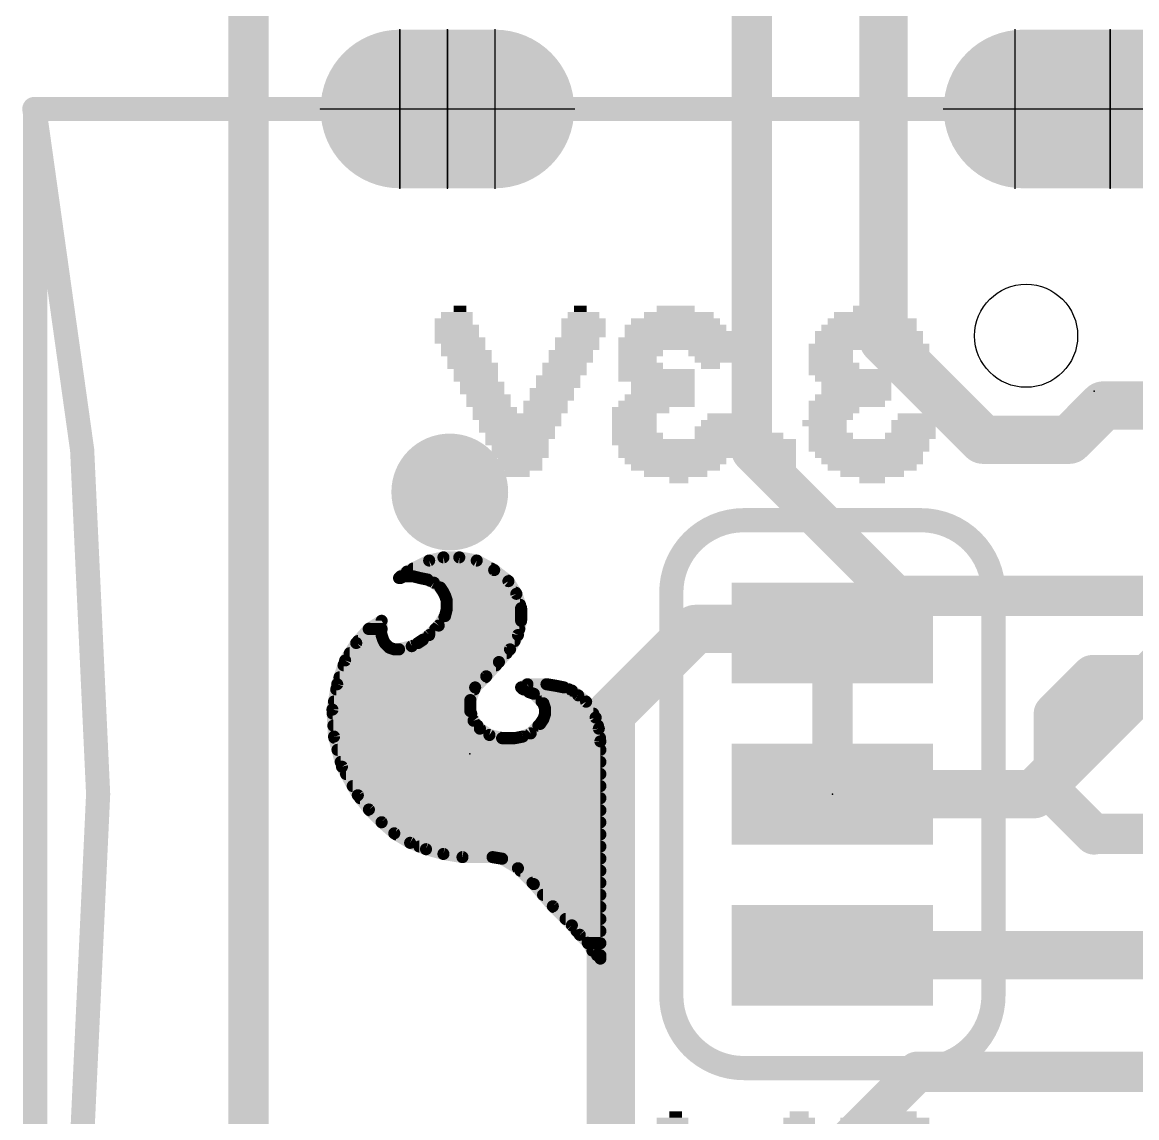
# Model space of a CAD drawing. Extents: x -29 to 78, y -18 to 17.
# Drawn here: x -1.43 to 5.6, y 6.21 to 13.12 of the extents above; entities that cross this region are included whole.
import ezdxf

# ---------------------------------------------------------------- set-up
doc = ezdxf.new("R2010")
doc.units = 0
for name, color, linetype in [('1', 12, 'CONTINUOUS'), ('16', 53, 'CONTINUOUS'), ('18', 110, 'CONTINUOUS'), ('20', 53, 'CONTINUOUS'), ('21', 41, 'CONTINUOUS'), ('22', 40, 'CONTINUOUS'), ('24', 53, 'CONTINUOUS'), ('51', 53, 'CONTINUOUS')]:
    doc.layers.add(name, color=color, linetype=linetype)

# ---------------------------------------------------------------- blocks, each defined once
blk = doc.blocks.new('RECT160000X336000R100')
at = {"const_width": 0.5}
blk.add_lwpolyline([(0.25, -0.55), (0.25, 0.55, 0.4142), (0, 0.8), (0, 0.8, 0.4142), (-0.25, 0.55), (-0.25, -0.55, 0.4142), (0, -0.8), (0, -0.8, 0.4142)], format="xyb", close=True, dxfattribs=at)
blk.add_solid([(-0.0254, -0.5754), (0.0254, -0.5754), (-0.0254, 0.5754), (0.0254, 0.5754)])
blk = doc.blocks.new('RECT160000X256000R100')
at = {"const_width": 0.5}
blk.add_lwpolyline([(0.25, -0.3), (0.25, 0.3, 0.4142), (0, 0.55), (0, 0.55, 0.4142), (-0.25, 0.3), (-0.25, -0.3, 0.4142), (0, -0.55), (0, -0.55, 0.4142)], format="xyb", close=True, dxfattribs=at)
blk.add_solid([(-0.0254, -0.3254), (0.0254, -0.3254), (-0.0254, 0.3254), (0.0254, 0.3254)])
blk = doc.blocks.new('RECT')
blk.add_solid([(-0.5, -0.5), (0.5, -0.5), (-0.5, 0.5), (0.5, 0.5)])
blk = doc.blocks.new('ROUNDV')
at = {"const_width": 0.5}
blk.add_lwpolyline([(0, -0.25, 1), (0, 0.25, 1), (0, -0.25)], format="xyb", dxfattribs=at)

msp = doc.modelspace()

# ---------------------------------------------------------------- linework, layer by layer
at = {"layer": '1'}
for points, const_width in [([(0, 0), (0, 16.51)], 0.254), ([(3.175, 10.414), (3.175, 13.882)], 0.254), ([(4.0052, 11.1182), (4.0052, 13.462)], 0.3048), ([(0, 3.175), (0, 13.335)], 0.2032), ([(4.6336, 10.4898), (4.0052, 11.1182)], 0.3048), ([(5.3916, 10.705), (5.1764, 10.4898)], 0.3048), ([(6.35, 10.705), (5.3916, 10.705)], 0.3048), ([(5.1764, 10.4898), (4.6336, 10.4898)], 0.3048), ([(4.084, 9.505), (3.175, 10.414)], 0.254), ([(6.35, 9.505), (4.084, 9.505)], 0.254), ([(5.322, 9.005), (5.08, 8.763)], 0.254), ([(6.35, 9.005), (5.322, 9.005)], 0.254), ([(5.08, 8.763), (5.08, 8.255)], 0.254), ([(5.08, 8.255), (5.334, 8.001)], 0.254), ([(5.334, 8.001), (5.338, 8.005)], 0.254), ([(5.338, 8.005), (6.35, 8.005)], 0.254), ([(4.219, 6.505), (3.175, 5.461)], 0.254), ([(6.35, 6.505), (4.219, 6.505)], 0.254)]:
    msp.add_lwpolyline(points, dxfattribs=dict(at, const_width=const_width))
for points, const_width in [([(4.0591, 11.1721, 1), (3.9513, 11.0643)], 0.1524), ([(3.929, 11.1182, 1), (4.0814, 11.1182)], 0.1524), ([(5.3916, 10.7812, 1), (5.3916, 10.6288)], 0.1524), ([(5.4455, 10.6511, 1), (5.3377, 10.7589)], 0.1524), ([(4.6336, 10.566, 1), (4.6336, 10.4136)], 0.1524), ([(4.5797, 10.4359, 1), (4.6875, 10.5437)], 0.1524), ([(5.1225, 10.5437, 1), (5.2303, 10.4359)], 0.1524), ([(5.1764, 10.4136, 1), (5.1764, 10.566)], 0.1524), ([(3.2199, 10.4589, 1), (3.1301, 10.3691)], 0.127), ([(3.1115, 10.414, 1), (3.2385, 10.414)], 0.127), ([(4.084, 9.5685, 1), (4.084, 9.4415)], 0.127), ([(4.0391, 9.4601, 1), (4.1289, 9.5499)], 0.127), ([(5.322, 9.0685, 1), (5.322, 8.9415)], 0.127), ([(5.3669, 8.9601, 1), (5.2771, 9.0499)], 0.127), ([(5.1435, 8.763, 1), (5.0165, 8.763)], 0.127), ([(5.0351, 8.8079, 1), (5.1249, 8.7181)], 0.127), ([(5.1249, 8.2999, 1), (5.0351, 8.2101)], 0.127), ([(5.0165, 8.255, 1), (5.1435, 8.255)], 0.127), ([(5.2891, 8.0459, 1), (5.3789, 7.9561)], 0.127), ([(5.338, 8.0685, 1), (5.338, 7.9415)], 0.127), ([(5.2891, 7.9561, 1), (5.3789, 8.0459)], 0.127), ([(5.3829, 7.9601, 1), (5.2931, 8.0499)], 0.127), ([(4.219, 6.5685, 1), (4.219, 6.4415)], 0.127), ([(4.2639, 6.4601, 1), (4.1741, 6.5499)], 0.127)]:
    msp.add_lwpolyline(points, format="xyb", dxfattribs=dict(at, const_width=const_width))
at = {"layer": '16'}
for points, const_width in [([(0, 0), (0, 16.51)], 0.254), ([(0, 3.175), (0, 13.335)], 0.2032), ([(4.953, 8.255), (7.493, 10.795)], 0.3048), ([(2.286, 8.763), (2.8194, 9.2964)], 0.3048), ([(3.81, 9.2964), (2.8194, 9.2964)], 0.3048), ([(3.683, 9.271), (3.7846, 9.271)], 0.3048), ([(3.7846, 9.271), (3.81, 9.2964)], 0.3048), ([(2.286, 4.7591), (2.286, 8.763)], 0.3048), ([(3.683, 8.255), (4.953, 8.255)], 0.3048), ([(3.683, 7.239), (6.763, 7.239)], 0.3048)]:
    msp.add_lwpolyline(points, dxfattribs=dict(at, const_width=const_width))
at = {"layer": '16', "const_width": 0.1524}
for points in [[(2.8194, 9.3726, 1), (2.8194, 9.2202)], [(2.8733, 9.2425, 1), (2.7655, 9.3503)], [(3.683, 9.3472, 1), (3.683, 9.1948)], [(3.8639, 9.2425, 1), (3.7561, 9.3503)], [(3.7846, 9.1948, 1), (3.7846, 9.3472)], [(3.81, 9.2202, 1), (3.81, 9.3726)], [(3.7307, 9.3249, 1), (3.8385, 9.2171)], [(2.3622, 8.763, 1), (2.2098, 8.763)], [(2.2321, 8.8169, 1), (2.3399, 8.7091)], [(3.683, 8.3312, 1), (3.683, 8.1788)], [(4.8991, 8.3089, 1), (5.0069, 8.2011)], [(4.953, 8.1788, 1), (4.953, 8.3312)], [(3.683, 7.3152, 1), (3.683, 7.1628)]]:
    msp.add_lwpolyline(points, format="xyb", dxfattribs=at)
at = {"layer": '20', "const_width": 0.2032}
msp.add_lwpolyline([(0, 0), (0, 16.51)], dxfattribs=at)
at = {"layer": '20'}
msp.add_circle((4.905, 11.145), 0.325, dxfattribs=at)
at = {"layer": '21', "const_width": 0.1524}
msp.add_lwpolyline([(4.15, 12.575), (2.35, 12.575)], dxfattribs=at)
at = {"layer": '21', "const_width": 0.0762}
for points in [[(2.35, 12.6131, 1), (2.35, 12.5369)], [(4.15, 12.5369, 1), (4.15, 12.6131)]]:
    msp.add_lwpolyline(points, format="xyb", dxfattribs=at)
at = {"layer": '22'}
for points, const_width in [([(3.1242, 9.9822, 0.4142), (2.667, 9.525)], 0.1524), ([(3.1242, 10.0203, 1), (3.1242, 9.9441)], 0.0762), ([(3.1242, 9.9441, 1), (3.1242, 10.0203)], 0.0762), ([(4.699, 9.525, 0.4142), (4.2418, 9.9822)], 0.1524), ([(4.2418, 10.0203, 1), (4.2418, 9.9441)], 0.0762), ([(4.2418, 9.9441, 1), (4.2418, 10.0203)], 0.0762), ([(1.23, 9.7671, 1), (1.23, 9.729)], 0.0381), ([(1.2341, 9.7294, 1), (1.2259, 9.7666)], 0.0381), ([(1.3334, 9.7667, 1), (1.3266, 9.7293)], 0.0381), ([(1.33, 9.729, 1), (1.33, 9.7671)], 0.0381), ([(1.0388, 9.6965, 1), (1.0388, 9.6584)], 0.0381), ([(1.1359, 9.7466, 1), (1.1441, 9.7094)], 0.0381), ([(1.1485, 9.711, 1), (1.1315, 9.745)], 0.0381), ([(1.4491, 9.7447, 1), (1.4309, 9.7113)], 0.0381), ([(1.4366, 9.7093, 1), (1.4434, 9.7467)], 0.0381), ([(1.5617, 9.683, 1), (1.5383, 9.653)], 0.0381), ([(1.5328, 9.6584, 1), (1.5328, 9.6965)], 0.0381), ([(1.5409, 9.6513, 1), (1.5591, 9.6847)], 0.0381), ([(0.95, 9.6371, 1), (0.95, 9.599)], 0.0381), ([(0.9365, 9.6315, 1), (0.9635, 9.6045)], 0.0381), ([(0.9486, 9.6432, 1), (0.9714, 9.6128)], 0.0381), ([(0.9515, 9.635, 1), (0.9685, 9.601)], 0.0381), ([(0.9735, 9.6145, 1), (0.9465, 9.6415)], 0.0381), ([(0.96, 9.599, 1), (0.96, 9.6371)], 0.0381), ([(0.98, 9.6471, 1), (0.98, 9.609)], 0.0381), ([(0.9885, 9.611, 1), (0.9715, 9.645)], 0.0381), ([(0.9915, 9.675, 1), (1.0085, 9.641)], 0.0381), ([(1.0114, 9.6428, 1), (0.9886, 9.6732)], 0.0381), ([(1.0446, 9.6465, 1), (1.0354, 9.6095)], 0.0381), ([(1.04, 9.609, 1), (1.04, 9.6471)], 0.0381), ([(1.0837, 9.6367, 1), (1.0763, 9.5993)], 0.0381), ([(1.0754, 9.5995, 1), (1.0846, 9.6365)], 0.0381), ([(1.1385, 9.625, 1), (1.1215, 9.591)], 0.0381), ([(1.1436, 9.6203, 1), (1.1436, 9.5822)], 0.0381), ([(1.1263, 9.5893, 1), (1.1337, 9.6267)], 0.0381), ([(1.6562, 9.6081, 1), (1.6238, 9.5879)], 0.0381), ([(1.6283, 9.583, 1), (1.6517, 9.613)], 0.0381), ([(1.6359, 9.5822, 1), (1.6359, 9.6203)], 0.0381), ([(1.1814, 9.6032, 1), (1.1586, 9.5728)], 0.0381), ([(1.1615, 9.571, 1), (1.1785, 9.605)], 0.0381), ([(1.2259, 9.5686, 1), (1.1941, 9.5474)], 0.0381), ([(1.1986, 9.5428, 1), (1.2214, 9.5732)], 0.0381), ([(1.247, 9.5365, 1), (1.213, 9.5195)], 0.0381), ([(1.2315, 9.5441, 1), (1.2315, 9.506)], 0.0381), ([(1.6856, 9.506, 1), (1.6856, 9.5441)], 0.0381), ([(2.7051, 9.525, 1), (2.6289, 9.525)], 0.0762), ([(2.6289, 9.525, 1), (2.7051, 9.525)], 0.0762), ([(4.7371, 9.525, 1), (4.6609, 9.525)], 0.0762), ([(4.6609, 9.525, 1), (4.7371, 9.525)], 0.0762), ([(1.2141, 9.5174, 1), (1.2459, 9.5386)], 0.0381), ([(1.2581, 9.514, 1), (1.2219, 9.502)], 0.0381), ([(1.223, 9.4995, 1), (1.257, 9.5165)], 0.0381), ([(1.2691, 9.478, 1), (1.2309, 9.478)], 0.0381), ([(1.2319, 9.472, 1), (1.2681, 9.484)], 0.0381), ([(1.7081, 9.524, 1), (1.6719, 9.512)], 0.0381), ([(1.6738, 9.5079, 1), (1.7062, 9.5281)], 0.0381), ([(1.25, 9.4679, 1), (1.25, 9.4298)], 0.0381), ([(1.2309, 9.418, 1), (1.2691, 9.418)], 0.0381), ([(1.2685, 9.4134, 1), (1.2315, 9.4226)], 0.0381), ([(1.739, 9.428, 1), (1.7009, 9.428)], 0.0381), ([(1.7019, 9.422, 1), (1.7381, 9.434)], 0.0381), ([(1.7131, 9.4298, 1), (1.7131, 9.4679)], 0.0381), ([(0.8591, 9.348, 1), (0.821, 9.348)], 0.0381), ([(0.8501, 9.3318, 1), (0.8299, 9.3642)], 0.0381), ([(1.2135, 9.3045, 1), (1.1865, 9.3315)], 0.0381), ([(1.2364, 9.3917, 1), (1.2364, 9.3536)], 0.0381), ([(1.2215, 9.3826, 1), (1.2585, 9.3734)], 0.0381), ([(1.2559, 9.3674, 1), (1.2241, 9.3886)], 0.0381), ([(1.7009, 9.348, 1), (1.739, 9.348)], 0.0381), ([(1.7386, 9.3439, 1), (1.7014, 9.3521)], 0.0381), ([(1.72, 9.3536, 1), (1.72, 9.3917)], 0.0381), ([(0.7586, 9.3155, 1), (0.7586, 9.2774)], 0.0381), ([(0.7499, 9.3142, 1), (0.7701, 9.2818)], 0.0381), ([(0.7742, 9.2853, 1), (0.7458, 9.3107)], 0.0381), ([(0.8581, 9.264, 1), (0.8219, 9.252)], 0.0381), ([(0.84, 9.2774, 1), (0.84, 9.3155)], 0.0381), ([(1.1265, 9.2715, 1), (1.1535, 9.2445)], 0.0381), ([(1.1514, 9.2428, 1), (1.1286, 9.2732)], 0.0381), ([(1.1784, 9.3155, 1), (1.1784, 9.2774)], 0.0381), ([(1.1841, 9.3286, 1), (1.2159, 9.3074)], 0.0381), ([(1.6814, 9.2621, 1), (1.7186, 9.2539)], 0.0381), ([(1.7167, 9.2487, 1), (1.6833, 9.2673)], 0.0381), ([(1.7085, 9.2774, 1), (1.7085, 9.3155)], 0.0381), ([(0.6658, 9.2207, 1), (0.6942, 9.1953)], 0.0381), ([(0.6961, 9.1978, 1), (0.6639, 9.2182)], 0.0381), ([(0.6908, 9.2393, 1), (0.6908, 9.2012)], 0.0381), ([(0.821, 9.258, 1), (0.8591, 9.258)], 0.0381), ([(0.867, 9.2365, 1), (0.833, 9.2195)], 0.0381), ([(0.8319, 9.222, 1), (0.8681, 9.234)], 0.0381), ([(0.8735, 9.2215, 1), (0.8465, 9.1945)], 0.0381), ([(0.843, 9.1995, 1), (0.877, 9.2165)], 0.0381), ([(0.8539, 9.2012, 1), (0.8539, 9.2393)], 0.0381), ([(0.896, 9.1961, 1), (0.884, 9.1599)], 0.0381), ([(0.8765, 9.1645, 1), (0.9035, 9.1915)], 0.0381), ([(1.0215, 9.205, 1), (1.0385, 9.171)], 0.0381), ([(1.0346, 9.1695, 1), (1.0254, 9.2065)], 0.0381), ([(1.0594, 9.2239, 1), (1.0806, 9.1921)], 0.0381), ([(1.0785, 9.191, 1), (1.0615, 9.225)], 0.0381), ([(1.0883, 9.2393, 1), (1.0883, 9.2012)], 0.0381), ([(1.0886, 9.2432, 1), (1.1114, 9.2128)], 0.0381), ([(1.1106, 9.2121, 1), (1.0894, 9.2439)], 0.0381), ([(1.679, 9.2012, 1), (1.679, 9.2393)], 0.0381), ([(0.6393, 9.1631, 1), (0.6393, 9.125)], 0.0381), ([(0.92, 9.1871, 1), (0.92, 9.149)], 0.0381), ([(0.914, 9.1499, 1), (0.926, 9.1861)], 0.0381), ([(0.9454, 9.1865, 1), (0.9546, 9.1495)], 0.0381), ([(0.95, 9.149, 1), (0.95, 9.1871)], 0.0381), ([(1.629, 9.125, 1), (1.629, 9.1631)], 0.0381), ([(1.6333, 9.1773, 1), (1.6667, 9.1587)], 0.0381), ([(1.6643, 9.1555, 1), (1.6357, 9.1805)], 0.0381), ([(0.5999, 9.0869, 1), (0.5999, 9.0488)], 0.0381), ([(0.5939, 9.1082, 1), (0.6261, 9.0878)], 0.0381), ([(0.6281, 9.092, 1), (0.5919, 9.104)], 0.0381), ([(1.5657, 9.1005, 1), (1.5943, 9.0755)], 0.0381), ([(1.562, 9.0488, 1), (1.562, 9.0869)], 0.0381), ([(1.5942, 9.0753, 1), (1.5658, 9.1007)], 0.0381), ([(0.5745, 9.0107, 1), (0.5745, 8.9726)], 0.0381), ([(1.4858, 9.0107, 1), (1.5142, 8.9853)], 0.0381), ([(1.5135, 8.9845, 1), (1.4865, 9.0115)], 0.0381), ([(1.4936, 8.9726, 1), (1.4936, 9.0107)], 0.0381), ([(0.5539, 8.9345, 1), (0.5539, 8.8963)], 0.0381), ([(0.5419, 8.954, 1), (0.5781, 8.942)], 0.0381), ([(0.5787, 8.9445, 1), (0.5413, 8.9515)], 0.0381), ([(1.4165, 8.9415, 1), (1.4435, 8.9145)], 0.0381), ([(1.4478, 8.9213, 1), (1.4122, 8.9347)], 0.0381), ([(1.4253, 8.8963, 1), (1.4253, 8.9345)], 0.0381), ([(1.7335, 8.9415, 1), (1.7065, 8.9145)], 0.0381), ([(1.7115, 8.945, 1), (1.7285, 8.911)], 0.0381), ([(1.7385, 8.935, 1), (1.7215, 8.901)], 0.0381), ([(1.7352, 8.9345, 1), (1.7352, 8.8963)], 0.0381), ([(1.7165, 8.9045, 1), (1.7435, 8.9315)], 0.0381), ([(1.76, 8.9671, 1), (1.76, 8.929)], 0.0381), ([(1.776, 8.9161, 1), (1.764, 8.8799)], 0.0381), ([(1.7685, 8.931, 1), (1.7515, 8.965)], 0.0381), ([(1.7615, 8.881, 1), (1.7785, 8.915)], 0.0381), ([(1.8831, 8.9668, 1), (1.8769, 8.9292)], 0.0381), ([(1.88, 8.929, 1), (1.88, 8.9671)], 0.0381), ([(1.9437, 8.9567, 1), (1.9363, 8.9193)], 0.0381), ([(1.9369, 8.9192, 1), (1.9431, 8.9568)], 0.0381), ([(1.9971, 8.9457, 1), (1.9829, 8.9103)], 0.0381), ([(1.9863, 8.9093, 1), (1.9937, 8.9467)], 0.0381), ([(2.0514, 8.9232, 1), (2.0286, 8.8928)], 0.0381), ([(2.0215, 8.8963, 1), (2.0215, 8.9345)], 0.0381), ([(2.0329, 8.8903, 1), (2.0471, 8.9257)], 0.0381), ([(0.5396, 8.8582, 1), (0.5396, 8.8201)], 0.0381), ([(1.4191, 8.848, 1), (1.381, 8.848)], 0.0381), ([(1.3822, 8.8547, 1), (1.4178, 8.8413)], 0.0381), ([(1.4, 8.8201, 1), (1.4, 8.8582)], 0.0381), ([(1.8135, 8.9015, 1), (1.7865, 8.8745)], 0.0381), ([(1.794, 8.8699, 1), (1.806, 8.9061)], 0.0381), ([(1.8488, 8.8582, 1), (1.8488, 8.8201)], 0.0381), ([(1.8781, 8.834, 1), (1.8419, 8.822)], 0.0381), ([(1.8465, 8.8145, 1), (1.8735, 8.8415)], 0.0381), ([(2.0919, 8.8929, 1), (2.0681, 8.8631)], 0.0381), ([(2.0686, 8.8628, 1), (2.0914, 8.8932)], 0.0381), ([(2.1463, 8.8478, 1), (2.1137, 8.8282)], 0.0381), ([(2.1181, 8.8231, 1), (2.1419, 8.8529)], 0.0381), ([(2.1285, 8.8201, 1), (2.1285, 8.8582)], 0.0381), ([(0.549, 8.7891, 1), (0.511, 8.7869)], 0.0381), ([(0.5113, 8.7915, 1), (0.5487, 8.7845)], 0.0381), ([(0.5315, 8.782, 1), (0.5315, 8.7439)], 0.0381), ([(1.4181, 8.784, 1), (1.3819, 8.772)], 0.0381), ([(1.381, 8.778, 1), (1.4191, 8.778)], 0.0381), ([(1.405, 8.7439, 1), (1.405, 8.782)], 0.0381), ([(1.8891, 8.798, 1), (1.851, 8.798)], 0.0381), ([(1.87, 8.782, 1), (1.87, 8.7439)], 0.0381), ([(1.8519, 8.792, 1), (1.8881, 8.804)], 0.0381), ([(1.8881, 8.752, 1), (1.8519, 8.764)], 0.0381), ([(2.175, 8.7439, 1), (2.175, 8.782)], 0.0381), ([(0.536, 8.7058, 1), (0.536, 8.6677)], 0.0381), ([(1.4349, 8.7299, 1), (1.4051, 8.7061)], 0.0381), ([(1.4019, 8.712, 1), (1.4381, 8.724)], 0.0381), ([(1.445, 8.6677, 1), (1.445, 8.7058)], 0.0381), ([(1.8288, 8.7058, 1), (1.8288, 8.6677)], 0.0381), ([(1.8241, 8.7086, 1), (1.8559, 8.6874)], 0.0381), ([(1.8535, 8.6845, 1), (1.8265, 8.7115)], 0.0381), ([(1.8419, 8.734, 1), (1.8781, 8.722)], 0.0381), ([(1.8759, 8.7174, 1), (1.8441, 8.7386)], 0.0381), ([(1.851, 8.758, 1), (1.8891, 8.758)], 0.0381), ([(2.2083, 8.7432, 1), (2.1717, 8.7328)], 0.0381), ([(2.1737, 8.7282, 1), (2.2063, 8.7478)], 0.0381), ([(2.2046, 8.6677, 1), (2.2046, 8.7058)], 0.0381), ([(0.5584, 8.6228, 1), (0.5216, 8.6132)], 0.0381), ([(0.542, 8.6296, 1), (0.542, 8.5915)], 0.0381), ([(1.4706, 8.6839, 1), (1.4494, 8.6521)], 0.0381), ([(1.4451, 8.6561, 1), (1.4749, 8.6799)], 0.0381), ([(1.5246, 8.6465, 1), (1.5154, 8.6095)], 0.0381), ([(1.5094, 8.6121, 1), (1.5306, 8.6439)], 0.0381), ([(1.6, 8.6271, 1), (1.6, 8.589)], 0.0381), ([(1.5896, 8.5915, 1), (1.5896, 8.6296)], 0.0381), ([(1.5954, 8.5895, 1), (1.6046, 8.6265)], 0.0381), ([(1.6763, 8.6267, 1), (1.6837, 8.5893)], 0.0381), ([(1.693, 8.6296, 1), (1.693, 8.5915)], 0.0381), ([(1.68, 8.589, 1), (1.68, 8.6271)], 0.0381), ([(1.7229, 8.6357, 1), (1.7371, 8.6003)], 0.0381), ([(1.7337, 8.5993, 1), (1.7263, 8.6367)], 0.0381), ([(1.7665, 8.6515, 1), (1.7935, 8.6245)], 0.0381), ([(1.7871, 8.6203, 1), (1.7729, 8.6557)], 0.0381), ([(2.2289, 8.6704, 1), (2.1911, 8.6656)], 0.0381), ([(2.1917, 8.6628, 1), (2.2283, 8.6732)], 0.0381), ([(2.2172, 8.5915, 1), (2.2172, 8.6296)], 0.0381), ([(0.521, 8.6169, 1), (0.559, 8.6191)], 0.0381), ([(2.2391, 8.588, 1), (2.201, 8.588)], 0.0381), ([(2.2011, 8.5856, 1), (2.2389, 8.5904)], 0.0381), ([(0.562, 8.5534, 1), (0.562, 8.5153)], 0.0381), ([(2.22, 8.5153, 1), (2.22, 8.5534)], 0.0381), ([(0.5821, 8.4772, 1), (0.5821, 8.4391)], 0.0381), ([(0.6067, 8.4373, 1), (0.5733, 8.4187)], 0.0381), ([(0.5716, 8.4232, 1), (0.6084, 8.4328)], 0.0381), ([(2.22, 8.4391, 1), (2.22, 8.4772)], 0.0381), ([(0.6156, 8.401, 1), (0.6156, 8.3629)], 0.0381), ([(2.22, 8.3629, 1), (2.22, 8.401)], 0.0381), ([(0.6579, 8.3248, 1), (0.6579, 8.2867)], 0.0381), ([(2.22, 8.2867, 1), (2.22, 8.3248)], 0.0381), ([(0.705, 8.2597, 1), (0.675, 8.2363)], 0.0381), ([(0.6733, 8.2387, 1), (0.7067, 8.2573)], 0.0381), ([(0.7043, 8.2486, 1), (0.7043, 8.2105)], 0.0381), ([(2.22, 8.2105, 1), (2.22, 8.2486)], 0.0381), ([(0.7735, 8.1715, 1), (0.7465, 8.1445)], 0.0381), ([(0.745, 8.1463, 1), (0.775, 8.1697)], 0.0381), ([(0.7646, 8.1724, 1), (0.7646, 8.1343)], 0.0381), ([(2.22, 8.1343, 1), (2.22, 8.1724)], 0.0381), ([(0.8525, 8.0923, 1), (0.8275, 8.0637)], 0.0381), ([(0.8409, 8.0963, 1), (0.8409, 8.0582)], 0.0381), ([(0.8265, 8.0645, 1), (0.8535, 8.0915)], 0.0381), ([(2.22, 8.0582, 1), (2.22, 8.0963)], 0.0381), ([(0.9298, 8.0243, 1), (0.9102, 7.9917)], 0.0381), ([(0.9075, 7.9937, 1), (0.9325, 8.0223)], 0.0381), ([(0.9317, 8.0201, 1), (0.9317, 7.982)], 0.0381), ([(2.22, 7.982, 1), (2.22, 8.0201)], 0.0381), ([(1.0271, 7.9657, 1), (1.0129, 7.9303)], 0.0381), ([(1.0102, 7.9317, 1), (1.0298, 7.9643)], 0.0381), ([(1.078, 7.9439, 1), (1.078, 7.9058)], 0.0381), ([(1.125, 7.9264, 1), (1.115, 7.8896)], 0.0381), ([(1.1129, 7.8903, 1), (1.1271, 7.9257)], 0.0381), ([(2.22, 7.9058, 1), (2.22, 7.9439)], 0.0381), ([(1.2331, 7.8968, 1), (1.2269, 7.8592)], 0.0381), ([(1.225, 7.8596, 1), (1.235, 7.8964)], 0.0381), ([(1.35, 7.8771, 1), (1.35, 7.839)], 0.0381), ([(1.3469, 7.8392, 1), (1.3531, 7.8768)], 0.0381), ([(1.5431, 7.8768, 1), (1.5369, 7.8392)], 0.0381), ([(1.54, 7.839, 1), (1.54, 7.8771)], 0.0381), ([(1.5964, 7.8677, 1), (1.5964, 7.8296)], 0.0381), ([(1.6098, 7.8643, 1), (1.5902, 7.8317)], 0.0381), ([(1.5969, 7.8292, 1), (1.6031, 7.8668)], 0.0381), ([(2.22, 7.8296, 1), (2.22, 7.8677)], 0.0381), ([(1.7135, 7.8015, 1), (1.6865, 7.7745)], 0.0381), ([(1.6902, 7.7717, 1), (1.7098, 7.8043)], 0.0381), ([(1.7156, 7.7915, 1), (1.7156, 7.7534)], 0.0381), ([(2.22, 7.7534, 1), (2.22, 7.7915)], 0.0381), ([(1.7918, 7.7153, 1), (1.7918, 7.6772)], 0.0381), ([(2.22, 7.6772, 1), (2.22, 7.7153)], 0.0381), ([(1.8145, 7.7004, 1), (1.7855, 7.6756)], 0.0381), ([(1.7865, 7.6745, 1), (1.8135, 7.7015)], 0.0381), ([(1.8583, 7.6391, 1), (1.8583, 7.601)], 0.0381), ([(2.22, 7.601, 1), (2.22, 7.6391)], 0.0381), ([(1.9335, 7.5615, 1), (1.9065, 7.5345)], 0.0381), ([(1.9242, 7.5629, 1), (1.9242, 7.5248)], 0.0381), ([(1.9055, 7.5356, 1), (1.9345, 7.5604)], 0.0381), ([(2.22, 7.5248, 1), (2.22, 7.5629)], 0.0381), ([(2.0004, 7.4867, 1), (2.0004, 7.4486)], 0.0381), ([(2.0546, 7.4402, 1), (2.0254, 7.4158)], 0.0381), ([(2.0265, 7.4145, 1), (2.0535, 7.4415)], 0.0381), ([(2.22, 7.4486, 1), (2.22, 7.4867)], 0.0381), ([(2.0705, 7.4104, 1), (2.0705, 7.3723)], 0.0381), ([(2.1035, 7.3815, 1), (2.0765, 7.3545)], 0.0381), ([(2.0754, 7.3558, 1), (2.1046, 7.3802)], 0.0381), ([(2.22, 7.3723, 1), (2.22, 7.4104)], 0.0381), ([(2.1563, 7.3278, 1), (2.1237, 7.3082)], 0.0381), ([(2.1417, 7.3342, 1), (2.1417, 7.2961)], 0.0381), ([(2.1265, 7.3045, 1), (2.1535, 7.3315)], 0.0381), ([(2.22, 7.2961, 1), (2.22, 7.3342)], 0.0381), ([(2.1835, 7.2815, 1), (2.1565, 7.2545)], 0.0381), ([(2.1537, 7.2582, 1), (2.1863, 7.2778)], 0.0381), ([(2.199, 7.2581, 1), (2.199, 7.22)], 0.0381), ([(2.2065, 7.2045, 1), (2.2335, 7.2315)], 0.0381), ([(2.22, 7.22, 1), (2.22, 7.2581)], 0.0381), ([(2.201, 7.218, 1), (2.2391, 7.218)], 0.0381), ([(2.667, 6.985, 0.4142), (3.1242, 6.5278)], 0.1524), ([(2.7051, 6.985, 1), (2.6289, 6.985)], 0.0762), ([(4.2418, 6.5278, 0.4142), (4.699, 6.985)], 0.1524), ([(4.7371, 6.985, 1), (4.6609, 6.985)], 0.0762), ([(2.6289, 6.985, 1), (2.7051, 6.985)], 0.0762), ([(4.6609, 6.985, 1), (4.7371, 6.985)], 0.0762), ([(3.1242, 6.5659, 1), (3.1242, 6.4897)], 0.0762), ([(3.1242, 6.4897, 1), (3.1242, 6.5659)], 0.0762), ([(4.2418, 6.5659, 1), (4.2418, 6.4897)], 0.0762), ([(4.2418, 6.4897, 1), (4.2418, 6.5659)], 0.0762)]:
    msp.add_lwpolyline(points, format="xyb", dxfattribs=dict(at, const_width=const_width))
for points, const_width in [([(3.1242, 9.9822), (4.2418, 9.9822)], 0.1524), ([(1.14, 9.728), (1.23, 9.748)], 0.0762), ([(1.23, 9.748), (1.33, 9.748)], 0.0762), ([(1.33, 9.748), (1.44, 9.728)], 0.0762), ([(1, 9.658), (1.14, 9.728)], 0.0762), ([(1.0388, 9.6774), (1.5328, 9.6774)], 0.0762), ([(1.44, 9.728), (1.55, 9.668)], 0.0762), ([(1.55, 9.668), (1.64, 9.598)], 0.0762), ([(0.95, 9.618), (0.96, 9.628)], 0.0762), ([(0.96, 9.618), (0.95, 9.618)], 0.0762), ([(0.96, 9.628), (1, 9.658)], 0.0762), ([(0.98, 9.628), (0.96, 9.618)], 0.0762), ([(1.04, 9.628), (0.98, 9.628)], 0.0762), ([(1.08, 9.618), (1.04, 9.628)], 0.0762), ([(1.13, 9.608), (1.08, 9.618)], 0.0762), ([(1.17, 9.588), (1.13, 9.608)], 0.0762), ([(1.1436, 9.6012), (1.6359, 9.6012)], 0.0762), ([(1.64, 9.598), (1.69, 9.518)], 0.0762), ([(1.21, 9.558), (1.17, 9.588)], 0.0762), ([(1.23, 9.528), (1.21, 9.558)], 0.0762), ([(1.24, 9.508), (1.23, 9.528)], 0.0762), ([(1.2315, 9.525), (1.6856, 9.525)], 0.0762), ([(2.667, 9.525), (2.667, 6.985)], 0.1524), ([(4.699, 6.985), (4.699, 9.525)], 0.1524), ([(1.25, 9.478), (1.24, 9.508)], 0.0762), ([(1.25, 9.418), (1.25, 9.478)], 0.0762), ([(1.69, 9.518), (1.72, 9.428)], 0.0762), ([(1.24, 9.378), (1.25, 9.418)], 0.0762), ([(1.25, 9.4488), (1.7131, 9.4488)], 0.0762), ([(1.72, 9.428), (1.72, 9.348)], 0.0762), ([(0.76, 9.298), (0.84, 9.348)], 0.0762), ([(0.84, 9.348), (0.84, 9.258)], 0.0762), ([(1.14, 9.258), (1.2, 9.318)], 0.0762), ([(1.2, 9.318), (1.24, 9.378)], 0.0762), ([(1.2364, 9.3726), (1.72, 9.3726)], 0.0762), ([(1.72, 9.348), (1.7, 9.258)], 0.0762), ([(0.68, 9.208), (0.76, 9.298)], 0.0762), ([(0.7586, 9.2964), (0.84, 9.2964)], 0.0762), ([(0.84, 9.258), (0.85, 9.228)], 0.0762), ([(1.1, 9.228), (1.14, 9.258)], 0.0762), ([(1.1784, 9.2964), (1.7085, 9.2964)], 0.0762), ([(1.7, 9.258), (1.65, 9.168)], 0.0762), ([(0.61, 9.098), (0.68, 9.208)], 0.0762), ([(0.6908, 9.2202), (0.8539, 9.2202)], 0.0762), ([(0.85, 9.228), (0.86, 9.208)], 0.0762), ([(0.86, 9.208), (0.89, 9.178)], 0.0762), ([(0.89, 9.178), (0.92, 9.168)], 0.0762), ([(0.95, 9.168), (1.03, 9.188)], 0.0762), ([(1.03, 9.188), (1.07, 9.208)], 0.0762), ([(1.07, 9.208), (1.1, 9.228)], 0.0762), ([(1.0883, 9.2202), (1.679, 9.2202)], 0.0762), ([(0.6393, 9.144), (1.629, 9.144)], 0.0762), ([(0.92, 9.168), (0.95, 9.168)], 0.0762), ([(1.65, 9.168), (1.58, 9.088)], 0.0762), ([(0.56, 8.948), (0.61, 9.098)], 0.0762), ([(0.5999, 9.0678), (1.562, 9.0678)], 0.0762), ([(1.58, 9.088), (1.5, 8.998)], 0.0762), ([(0.5745, 8.9916), (1.4936, 8.9916)], 0.0762), ([(1.5, 8.998), (1.43, 8.928)], 0.0762), ([(0.53, 8.788), (0.56, 8.948)], 0.0762), ([(0.5539, 8.9154), (1.4253, 8.9154)], 0.0762), ([(1.43, 8.928), (1.4, 8.848)], 0.0762), ([(1.72, 8.928), (1.76, 8.948)], 0.0762), ([(1.73, 8.918), (1.72, 8.928)], 0.0762), ([(1.77, 8.898), (1.73, 8.918)], 0.0762), ([(1.7352, 8.9154), (2.0215, 8.9154)], 0.0762), ([(1.76, 8.948), (1.88, 8.948)], 0.0762), ([(1.8, 8.888), (1.77, 8.898)], 0.0762), ([(1.88, 8.948), (1.94, 8.938)], 0.0762), ([(1.94, 8.938), (1.99, 8.928)], 0.0762), ([(1.99, 8.928), (2.04, 8.908)], 0.0762), ([(2.04, 8.908), (2.08, 8.878)], 0.0762), ([(0.5396, 8.8392), (1.4, 8.8392)], 0.0762), ([(1.4, 8.848), (1.4, 8.778)], 0.0762), ([(1.86, 8.828), (1.8, 8.888)], 0.0762), ([(1.8488, 8.8392), (2.1285, 8.8392)], 0.0762), ([(1.87, 8.798), (1.86, 8.828)], 0.0762), ([(2.08, 8.878), (2.13, 8.838)], 0.0762), ([(2.13, 8.838), (2.19, 8.738)], 0.0762), ([(0.54, 8.618), (0.53, 8.788)], 0.0762), ([(0.5315, 8.763), (1.405, 8.763)], 0.0762), ([(1.4, 8.778), (1.42, 8.718)], 0.0762), ([(1.86, 8.728), (1.87, 8.758)], 0.0762), ([(1.87, 8.758), (1.87, 8.798)], 0.0762), ([(1.87, 8.763), (2.175, 8.763)], 0.0762), ([(0.536, 8.6868), (1.445, 8.6868)], 0.0762), ([(1.42, 8.718), (1.46, 8.668)], 0.0762), ([(1.78, 8.638), (1.84, 8.698)], 0.0762), ([(1.8288, 8.6868), (2.2046, 8.6868)], 0.0762), ([(1.84, 8.698), (1.86, 8.728)], 0.0762), ([(2.19, 8.738), (2.21, 8.668)], 0.0762), ([(0.59, 8.428), (0.54, 8.618)], 0.0762), ([(0.542, 8.6106), (1.5896, 8.6106)], 0.0762), ([(1.46, 8.668), (1.52, 8.628)], 0.0762), ([(1.52, 8.628), (1.6, 8.608)], 0.0762), ([(1.6, 8.608), (1.68, 8.608)], 0.0762), ([(1.68, 8.608), (1.73, 8.618)], 0.0762), ([(1.693, 8.6106), (2.2172, 8.6106)], 0.0762), ([(1.73, 8.618), (1.78, 8.638)], 0.0762), ([(2.21, 8.668), (2.22, 8.588)], 0.0762), ([(2.22, 8.588), (2.22, 7.218)], 0.0762), ([(0.562, 8.5344), (2.22, 8.5344)], 0.0762), ([(0.5821, 8.4582), (2.22, 8.4582)], 0.0762), ([(0.69, 8.248), (0.59, 8.428)], 0.0762), ([(0.6156, 8.382), (2.22, 8.382)], 0.0762), ([(0.6579, 8.3058), (2.22, 8.3058)], 0.0762), ([(0.76, 8.158), (0.69, 8.248)], 0.0762), ([(0.7043, 8.2296), (2.22, 8.2296)], 0.0762), ([(0.84, 8.078), (0.76, 8.158)], 0.0762), ([(0.7646, 8.1534), (2.22, 8.1534)], 0.0762), ([(0.92, 8.008), (0.84, 8.078)], 0.0762), ([(0.8409, 8.0772), (2.22, 8.0772)], 0.0762), ([(1.02, 7.948), (0.92, 8.008)], 0.0762), ([(0.9317, 8.001), (2.22, 8.001)], 0.0762), ([(1.12, 7.908), (1.02, 7.948)], 0.0762), ([(1.078, 7.9248), (2.22, 7.9248)], 0.0762), ([(1.23, 7.878), (1.12, 7.908)], 0.0762), ([(1.35, 7.858), (1.23, 7.878)], 0.0762), ([(1.54, 7.858), (1.35, 7.858)], 0.0762), ([(1.6, 7.848), (1.54, 7.858)], 0.0762), ([(1.5964, 7.8486), (2.22, 7.8486)], 0.0762), ([(1.7, 7.788), (1.6, 7.848)], 0.0762), ([(1.8, 7.688), (1.7, 7.788)], 0.0762), ([(1.7156, 7.7724), (2.22, 7.7724)], 0.0762), ([(1.7918, 7.6962), (2.22, 7.6962)], 0.0762), ([(1.92, 7.548), (1.8, 7.688)], 0.0762), ([(1.8583, 7.62), (2.22, 7.62)], 0.0762), ([(2.04, 7.428), (1.92, 7.548)], 0.0762), ([(1.9242, 7.5438), (2.22, 7.5438)], 0.0762), ([(2.0004, 7.4676), (2.22, 7.4676)], 0.0762), ([(2.09, 7.368), (2.04, 7.428)], 0.0762), ([(2.0705, 7.3914), (2.22, 7.3914)], 0.0762), ([(2.14, 7.318), (2.09, 7.368)], 0.0762), ([(2.17, 7.268), (2.14, 7.318)], 0.0762), ([(2.1417, 7.3152), (2.22, 7.3152)], 0.0762), ([(2.22, 7.218), (2.17, 7.268)], 0.0762), ([(2.199, 7.239), (2.22, 7.239)], 0.0762), ([(3.1242, 6.5278), (4.2418, 6.5278)], 0.1524)]:
    msp.add_lwpolyline(points, dxfattribs=dict(at, const_width=const_width))
at = {"layer": '24'}
for p in [(5.334, 10.795), (1.397, 8.509), (3.683, 8.255)]:
    msp.add_point(p, dxfattribs=at)
at = {"layer": '51'}
for points, const_width in [([(0.955, 13.075), (0.955, 12.075)], 0.01), ([(1.255, 13.075), (1.255, 12.075)], 0.01), ([(1.555, 13.075), (1.555, 12.075)], 0.01), ([(4.835, 13.075), (4.835, 12.075)], 0.01), ([(5.435, 13.075), (5.435, 12.075)], 0.01), ([(-1.345, 12.575), (-1.345, 3.935)], 0.1524), ([(-1.345, 12.575), (6.475, 12.575)], 0.1524), ([(2.055, 12.575), (0.455, 12.575)], 0.01), ([(6.475, 12.575), (4.385, 12.575)], 0.01)]:
    msp.add_lwpolyline(points, dxfattribs=dict(at, const_width=const_width))
for points, const_width in [([(0.9575, 13.075, 1), (0.9525, 13.075)], 0.005), ([(1.2575, 13.075, 1), (1.2525, 13.075)], 0.005), ([(1.5575, 13.075, 1), (1.5525, 13.075)], 0.005), ([(4.8375, 13.075, 1), (4.8325, 13.075)], 0.005), ([(5.4375, 13.075, 1), (5.4325, 13.075)], 0.005), ([(-1.35, 3.935, 0.0931), (-1.35, 12.575)], 0.1524), ([(-1.3126, 12.582, 1), (-1.3874, 12.568)], 0.0762), ([(-1.3069, 12.575, 1), (-1.3831, 12.575)], 0.0762), ([(-1.345, 12.6131, 1), (-1.345, 12.5369)], 0.0762), ([(0.455, 12.5775, 1), (0.455, 12.5725)], 0.005), ([(2.055, 12.5725, 1), (2.055, 12.5775)], 0.005), ([(4.385, 12.5775, 1), (4.385, 12.5725)], 0.005), ([(0.9525, 12.075, 1), (0.9575, 12.075)], 0.005), ([(1.2525, 12.075, 1), (1.2575, 12.075)], 0.005), ([(1.5525, 12.075, 1), (1.5575, 12.075)], 0.005), ([(4.8325, 12.075, 1), (4.8375, 12.075)], 0.005), ([(5.4325, 12.075, 1), (5.4375, 12.075)], 0.005)]:
    msp.add_lwpolyline(points, format="xyb", dxfattribs=dict(at, const_width=const_width))

# ---------------------------------------------------------------- block references
at = {"layer": '1', "rotation": 90}
for name, p in [('RECT160000X256000R100', (1.255, 12.575)), ('RECT160000X336000R100', (5.435, 12.575))]:
    msp.add_blockref(name, p, dxfattribs=at)
at = {"layer": '16', "rotation": 270}
for name, p in [('RECT160000X256000R100', (1.255, 12.575)), ('RECT160000X336000R100', (5.435, 12.575))]:
    msp.add_blockref(name, p, dxfattribs=at)
at = {"layer": '16', "rotation": 90}
for p, xscale, yscale in [((3.683, 9.271), 0.635, 1.27), ((3.683, 8.763), 0.4064, 0.254), ((3.683, 8.255), 0.635, 1.27), ((3.683, 7.239), 0.635, 1.27)]:
    msp.add_blockref('RECT', p, dxfattribs=dict(at, xscale=xscale, yscale=yscale))
at = {"layer": '18', "xscale": 0.7366, "yscale": 0.7366}
msp.add_blockref('ROUNDV', (1.27, 10.16), dxfattribs=at)
msp.add_blockref('ROUNDV', (1.27, 10.16), dxfattribs=at)
at = {"layer": '22', "yscale": 0.04, "rotation": 180}
for p, xscale in [((1.334, 11.315), 0.08), ((2.094, 11.315), 0.08), ((2.694, 11.315), 0.24), ((3.934, 11.315), 0.24), ((1.294, 11.235), 0.24), ((1.314, 11.275), 0.2), ((2.114, 11.235), 0.28), ((2.114, 11.275), 0.2), ((2.694, 11.235), 0.56), ((2.714, 11.275), 0.44), ((3.934, 11.235), 0.56), ((3.914, 11.275), 0.44), ((1.314, 11.195), 0.28), ((2.114, 11.195), 0.28), ((2.694, 11.195), 0.64), ((3.914, 11.195), 0.6), ((1.314, 11.155), 0.28), ((1.334, 11.115), 0.32), ((2.074, 11.115), 0.28), ((2.114, 11.155), 0.28), ((2.694, 11.115), 0.72), ((2.714, 11.155), 0.68), ((3.914, 11.155), 0.68), ((3.914, 11.115), 0.68), ((1.354, 11.075), 0.28), ((1.374, 11.035), 0.32), ((2.034, 11.035), 0.28), ((2.074, 11.075), 0.28), ((2.694, 11.075), 0.72), ((2.474, 11.035), 0.28), ((2.914, 11.035), 0.28), ((3.914, 11.075), 0.76), ((3.674, 11.035), 0.28), ((4.154, 11.035), 0.28), ((1.394, 10.995), 0.28), ((1.414, 10.955), 0.32), ((1.994, 10.955), 0.28), ((2.034, 10.995), 0.28), ((2.454, 10.995), 0.24), ((2.474, 10.955), 0.28), ((2.934, 10.995), 0.24), ((2.914, 10.955), 0.12), ((3.674, 10.995), 0.28), ((3.694, 10.955), 0.32), ((4.154, 10.995), 0.2), ((4.134, 10.955), 0.16), ((1.434, 10.915), 0.28), ((1.434, 10.875), 0.28), ((1.954, 10.875), 0.28), ((1.994, 10.915), 0.28), ((2.574, 10.915), 0.48), ((2.574, 10.875), 0.48), ((3.774, 10.915), 0.48), ((3.814, 10.875), 0.48), ((1.474, 10.835), 0.28), ((1.954, 10.835), 0.28), ((2.614, 10.835), 0.4), ((3.834, 10.835), 0.44), ((1.474, 10.795), 0.28), ((1.514, 10.755), 0.28), ((1.914, 10.795), 0.28), ((1.914, 10.755), 0.28), ((2.594, 10.755), 0.44), ((2.614, 10.795), 0.4), ((3.814, 10.755), 0.48), ((3.834, 10.795), 0.44), ((1.514, 10.715), 0.28), ((1.554, 10.675), 0.28), ((1.874, 10.715), 0.28), ((1.874, 10.675), 0.28), ((2.474, 10.675), 0.36), ((2.574, 10.715), 0.48), ((3.774, 10.715), 0.48), ((3.694, 10.675), 0.32), ((1.694, 10.635), 0.56), ((1.714, 10.595), 0.52), ((2.434, 10.635), 0.28), ((2.434, 10.595), 0.28), ((2.974, 10.595), 0.24), ((2.974, 10.635), 0.16), ((3.634, 10.595), 0.28), ((3.674, 10.635), 0.28), ((4.194, 10.595), 0.28), ((4.194, 10.635), 0.2), ((1.694, 10.555), 0.48), ((2.434, 10.555), 0.28), ((2.954, 10.555), 0.28), ((3.654, 10.555), 0.24), ((4.194, 10.555), 0.28), ((1.714, 10.515), 0.44), ((1.694, 10.475), 0.4), ((2.454, 10.515), 0.32), ((2.694, 10.475), 0.8), ((2.954, 10.515), 0.28), ((3.314, 10.475), 0.28), ((3.294, 10.515), 0.16), ((3.674, 10.515), 0.28), ((3.914, 10.475), 0.76), ((4.174, 10.515), 0.32), ((1.714, 10.435), 0.36), ((1.714, 10.395), 0.36), ((2.714, 10.435), 0.76), ((2.694, 10.395), 0.72), ((3.314, 10.435), 0.28), ((3.314, 10.395), 0.28), ((3.914, 10.435), 0.76), ((3.914, 10.395), 0.68), ((1.714, 10.355), 0.28), ((1.714, 10.315), 0.28), ((2.694, 10.355), 0.64), ((2.694, 10.315), 0.56), ((3.314, 10.355), 0.28), ((3.314, 10.315), 0.28), ((3.934, 10.355), 0.64), ((3.934, 10.315), 0.56), ((1.694, 10.275), 0.16), ((2.694, 10.275), 0.4), ((3.314, 10.275), 0.2), ((3.934, 10.275), 0.4), ((2.714, 10.235), 0.12), ((3.934, 10.235), 0.16), ((2.674, 6.195), 0.2), ((2.694, 6.235), 0.08), ((3.474, 6.195), 0.2), ((3.474, 6.235), 0.12), ((4.014, 6.195), 0.56), ((4.014, 6.235), 0.4)]:
    msp.add_blockref('RECT', p, dxfattribs=dict(at, xscale=xscale))

doc.saveas('drawing.dxf')
